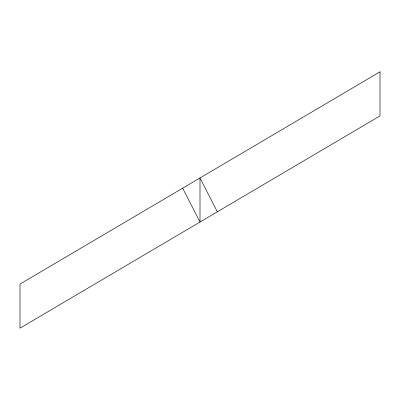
<?xml version="1.0" encoding="UTF-8"?>
<svg xmlns="http://www.w3.org/2000/svg" width="400" height="400" viewBox="0 0 400 400"><rect width="100%" height="100%" fill="white"/><g stroke="black" fill="none" stroke-linecap="round" stroke-linejoin="round"><path stroke-width="0.6" d="M217.35 211.81L200 177.96L200 222.04L182.65 188.19M380 71.83L20 284.09L20 328.17L380 115.91L380 71.83"/></g></svg>
